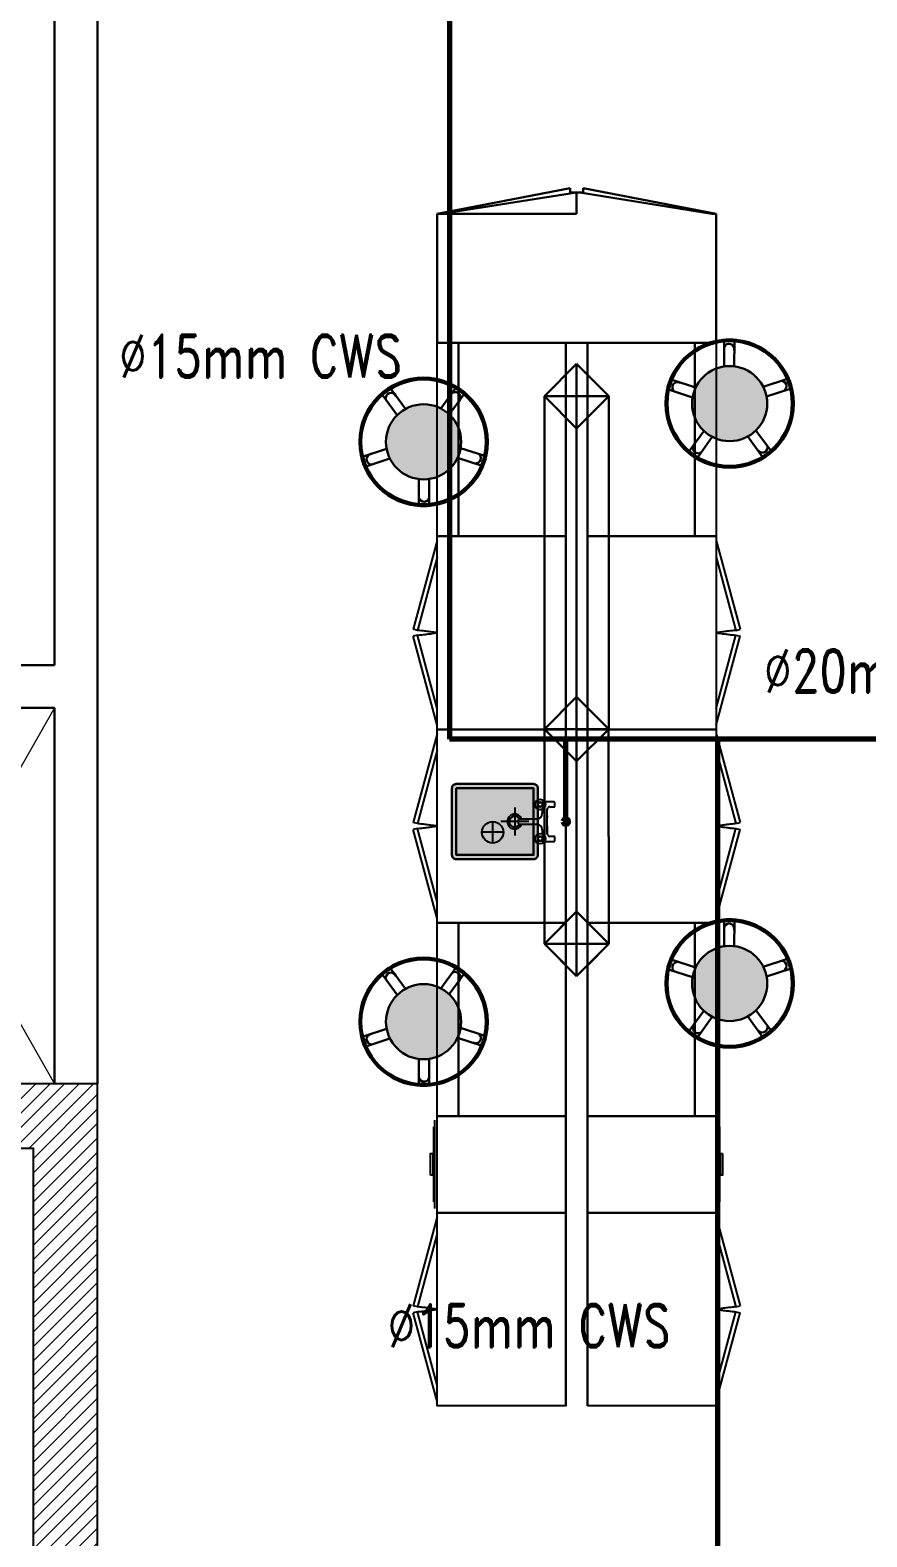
# Model space of a CAD drawing. Extents: x 800 to 995, y 398 to 804.
# Drawn here: x 901.25 to 905.15, y 627.26 to 634.27 of the extents above; entities that cross this region are included whole.
import ezdxf

# ---------------------------------------------------------------- set-up
doc = ezdxf.new("R2010")
doc.units = 0
doc.header["$MEASUREMENT"] = 0
doc.linetypes.add('ACAD_ISO02W100', pattern=[15, 12, -3])
doc.linetypes.add('DASHED', pattern=[19.05, 12.7, -6.35])
doc.layers.get('0').update_dxf_attribs({"color": 252, "linetype": 'CONTINUOUS', "lineweight": 30})
for name, color, linetype in [('-FUR', 252, 'CONTINUOUS'), ('LAYER8', 3, 'CONTINUOUS'), ('SAN', 2, 'CONTINUOUS')]:
    doc.layers.add(name, color=color, linetype=linetype)
for name, color, linetype, lineweight in [('Column', 6, 'CONTINUOUS', 25), ('hatch', 252, 'CONTINUOUS', 9), ('P-C-WATER', 5, 'CONTINUOUS', 70), ('P-TEXT', 1, 'CONTINUOUS', 25), ('Wall', 252, 'CONTINUOUS', 30)]:
    doc.layers.add(name, color=color, linetype=linetype, lineweight=lineweight)
doc.styles.add('ROMANC', font='romand.shx')

# ---------------------------------------------------------------- blocks, each defined once
blk = doc.blocks.new('YY5Y5')
at = {"layer": 'SAN', "color": 1}
for p, q in [((433.83, 542.04), (433.83, 538.56)), ((435.73, 542.41), (434.2, 542.41)), ((435.73, 540.55), (435.73, 542.41)), ((446.18, 539.55), (436.73, 539.55)), ((443.04, 539.55), (446.16, 539.55)), ((447.16, 542.41), (447.16, 540.55)), ((448.69, 542.41), (447.16, 542.41)), ((449.07, 538.56), (449.07, 542.04)), ((434.16, 537.56), (433.7, 538.02)), ((434.16, 536.15), (433.7, 535.69)), ((435.58, 537.56), (436.04, 538.02)), ((435.58, 536.15), (436.04, 535.69)), ((436.72, 537.65), (438.25, 537.65)), ((440.5, 535.4), (440.5, 528.74)), ((442.4, 528.74), (442.4, 535.4)), ((444.65, 537.65), (446.18, 537.65)), ((447.32, 537.56), (446.86, 538.02)), ((447.32, 536.15), (446.86, 535.69)), ((448.74, 537.56), (449.2, 538.02)), ((448.74, 536.15), (449.2, 535.69)), ((440.87, 528.36), (442.03, 528.36))]:
    blk.add_line(p, q, dxfattribs=at)
at = {"layer": 'SAN', "color": 1, "linetype": 'Continuous'}
blk.add_line((439.23, 539.55), (439.86, 539.55), dxfattribs=at)
at = {"layer": 'SAN', "color": 2, "linetype": 'DASHED'}
for points in [[(441.45, 532.42), (441.45, 521.63)], [(436.06, 527.03), (446.84, 527.03)]]:
    blk.add_lwpolyline(points, dxfattribs=at)
at = {"layer": 'SAN', "color": 1}
for centre, radius in [((434.87, 536.85), 2), ((434.87, 536.85), 1), ((434.87, 536.85), 0.8), ((448.03, 536.85), 2), ((448.03, 536.85), 1), ((448.03, 536.85), 0.8)]:
    blk.add_circle(centre, radius, dxfattribs=at)
for centre, radius, start, end in [((434.2, 542.04), 0.375, 90, 180), ((436.73, 540.55), 1, 180, 270), ((446.16, 540.55), 1, 270, 0), ((448.69, 542.04), 0.375, 0, 90), ((438.25, 535.4), 2.25, 0, 90), ((444.65, 535.4), 2.25, 90, 180), ((441.45, 527.03), 2.86, 109.43194, 70.56806), ((441.45, 527.03), 2.08, 117.27647, 62.72353), ((440.87, 528.74), 0.375, 180, 270), ((442.03, 528.74), 0.375, 270, 360)]:
    blk.add_arc(centre, radius, start, end, dxfattribs=at)
blk = doc.blocks.new('vfd')
at = {"layer": '-FUR'}
h = blk.add_hatch(color=254, dxfattribs=at)
h.paths.add_polyline_path([(1316.635, 565.8296), (1316.635, 566.1396), (1316.275, 566.1396), (1316.275, 565.8296)], flags=16)
edge = h.paths.add_edge_path()
edge.add_line((1316.655, 565.8296), (1316.655, 566.1396))
edge.add_ellipse((1316.635, 566.1396), major_axis=(-0.0141, -0.0141), ratio=1, start_angle=135, end_angle=225)
edge.add_line((1316.635, 566.1596), (1316.275, 566.1596))
edge.add_ellipse((1316.275, 566.1396), major_axis=(-0.0141, -0.0141), ratio=1, start_angle=225, end_angle=315)
edge.add_line((1316.255, 566.1396), (1316.255, 565.8296))
edge.add_ellipse((1316.275, 565.8296), major_axis=(0.0141, -0.0141), ratio=1, start_angle=225, end_angle=315)
edge.add_line((1316.275, 565.8096), (1316.635, 565.8096))
edge.add_ellipse((1316.635, 565.8296), major_axis=(0.0141, -0.0141), ratio=1, start_angle=-45, end_angle=45)
blk.add_hatch(color=253, dxfattribs=at).paths.add_polyline_path([(1316.275, 565.8296), (1316.635, 565.8296), (1316.635, 566.1396), (1316.275, 566.1396)])
h = blk.add_hatch(color=251, dxfattribs=at)
h.paths.add_polyline_path([(1316.305, 565.8596), (1316.275, 565.8296), (1316.635, 565.8296), (1316.605, 565.8596)])
h.paths.add_polyline_path([(1316.605, 565.8596), (1316.635, 565.8296), (1316.635, 566.1396), (1316.605, 566.1096)])
h = blk.add_hatch(color=252, dxfattribs=at)
h.paths.add_polyline_path([(1316.305, 566.1096), (1316.275, 566.1396), (1316.275, 565.8296), (1316.305, 565.8596)])
h.paths.add_polyline_path([(1316.605, 566.1096), (1316.635, 566.1396), (1316.275, 566.1396), (1316.305, 566.1096)])
blk.add_lwpolyline([(1316.655, 565.8296), (1316.655, 566.1396, 0.414214), (1316.635, 566.1596), (1316.275, 566.1596, 0.414214), (1316.255, 566.1396), (1316.255, 565.8296, 0.414214), (1316.275, 565.8096), (1316.635, 565.8096, 0.414214)], format="xyb", close=True)
blk.add_lwpolyline([(1316.655, 565.8296), (1316.655, 566.1396, 0.414214), (1316.635, 566.1596), (1316.275, 566.1596, 0.414214), (1316.255, 566.1396), (1316.255, 565.8296, 0.414214), (1316.275, 565.8096), (1316.635, 565.8096, 0.414214)], format="xyb", close=True)
blk.add_lwpolyline([(1316.635, 565.8296), (1316.635, 566.1396), (1316.275, 566.1396), (1316.275, 565.8296)], close=True)
at = {"layer": 'LAYER8'}
for p, q in [((1316.415, 566.0346), (1316.515, 566.0346)), ((1316.465, 566.0846), (1316.465, 565.9846))]:
    blk.add_line(p, q, dxfattribs=at)
blk.add_circle((1316.465, 566.0346), 0.05, dxfattribs=at)
at = {"xscale": 0.0121, "yscale": 0.0121, "zscale": 0.0121, "rotation": 89.99999999999997}
blk.add_blockref('YY5Y5', (1322.7397, 560.6431), dxfattribs=at)

msp = doc.modelspace()

# ---------------------------------------------------------------- hatches: boundary and pattern name
h = msp.add_hatch(color=256)
h.set_gradient(color1=(132, 132, 132), name='SPHERICAL')
h.paths.add_polyline_path([(904.3369, 632.5332, 1), (904.6869, 632.5332, 1)])
h = msp.add_hatch(color=256)
h.set_gradient(color1=(132, 132, 132), name='SPHERICAL')
h.paths.add_polyline_path([(903.2617, 632.3552, 1), (902.9117, 632.3552, 1)])
h = msp.add_hatch(color=256)
h.set_gradient(color1=(132, 132, 132), name='SPHERICAL')
h.paths.add_polyline_path([(904.3369, 629.8332, 1), (904.6869, 629.8332, 1)])
h = msp.add_hatch(color=256)
h.set_gradient(color1=(132, 132, 132), name='SPHERICAL')
h.paths.add_polyline_path([(903.2617, 629.6552, 1), (902.9117, 629.6552, 1)])
at = {"layer": 'hatch'}
h = msp.add_hatch(dxfattribs=at)
h.set_pattern_fill('ANSI31', color=252, scale=0.015, style=0)
h.set_pattern_definition([(45, (1093.41557, 298.244082), (-0.0336759605, 0.0336759605), [])])
h.paths.add_polyline_path([(897.7184, 625.7661), (898.0184, 625.7661), (898.0184, 629.0663), (901.2684, 629.0662), (901.2682, 625.7668), (901.5682, 625.7668), (901.5684, 629.3662), (897.7184, 629.3664)])

# ---------------------------------------------------------------- linework, layer by layer
at = {"layer": '-FUR', "linetype": 'ACAD_ISO02W100'}
for p, q in [((903.1493, 631.9161), (903.1493, 632.8161)), ((904.4493, 632.8161), (904.4493, 631.9161)), ((903.1493, 631.8961), (903.0385, 631.4826)), ((903.7493, 631.9161), (903.7493, 631.0161)), ((903.8493, 631.0161), (903.8493, 631.9161)), ((904.4493, 631.8961), (904.5601, 631.4826)), ((903.1493, 631.8189), (903.0578, 631.4774)), ((904.4493, 631.8189), (904.5408, 631.4774)), ((903.0578, 631.4774), (903.0385, 631.4826)), ((904.5408, 631.4774), (904.5601, 631.4826)), ((903.0578, 631.4549), (903.0385, 631.4497)), ((903.1493, 631.0361), (903.0385, 631.4497)), ((903.1493, 631.1134), (903.0578, 631.4549)), ((904.4493, 631.1134), (904.5408, 631.4549)), ((904.4493, 631.0361), (904.5601, 631.4497)), ((904.5408, 631.4549), (904.5601, 631.4497)), ((903.1493, 630.9961), (903.0385, 630.5826)), ((903.7493, 631.0161), (903.7493, 630.1161)), ((903.8493, 630.1161), (903.8493, 631.0161)), ((904.4493, 630.9961), (904.5601, 630.5826)), ((903.1493, 630.9189), (903.0578, 630.5774)), ((904.4493, 630.9189), (904.5408, 630.5774)), ((903.0578, 630.5774), (903.0385, 630.5826)), ((904.5408, 630.5774), (904.5601, 630.5826)), ((903.0578, 630.5549), (903.0385, 630.5497)), ((903.1493, 630.1361), (903.0385, 630.5497)), ((903.1493, 630.2134), (903.0578, 630.5549)), ((904.4493, 630.2134), (904.5408, 630.5549)), ((904.4493, 630.1361), (904.5601, 630.5497)), ((904.5408, 630.5549), (904.5601, 630.5497)), ((903.1493, 629.2161), (903.1493, 630.1161)), ((904.4493, 630.1161), (904.4493, 629.2161)), ((903.7493, 628.7661), (903.7493, 629.2161)), ((903.8493, 629.2161), (903.8493, 628.7661)), ((903.1493, 628.7461), (903.0385, 628.3326)), ((903.7493, 628.7661), (903.7493, 627.8661)), ((903.8493, 627.8661), (903.8493, 628.7661)), ((904.4493, 628.7461), (904.5601, 628.3326)), ((903.1493, 628.6689), (903.0578, 628.3274)), ((904.4493, 628.6689), (904.5408, 628.3274)), ((903.0578, 628.3274), (903.0385, 628.3326)), ((904.5408, 628.3274), (904.5601, 628.3326)), ((903.0578, 628.3049), (903.0385, 628.2997)), ((903.1493, 627.8861), (903.0385, 628.2997)), ((903.1493, 627.9634), (903.0578, 628.3049)), ((904.4493, 627.9634), (904.5408, 628.3049)), ((904.4493, 627.8861), (904.5601, 628.2997)), ((904.5408, 628.3049), (904.5601, 628.2997))]:
    msp.add_line(p, q, dxfattribs=at)
at = {"layer": '-FUR'}
for p, q in [((903.1343, 628.8161), (903.1343, 629.1661)), ((903.1393, 628.7861), (903.1393, 629.1961)), ((904.4593, 629.1961), (904.4593, 628.7861)), ((904.4643, 629.1661), (904.4643, 628.8161))]:
    msp.add_line(p, q, dxfattribs=at)
for points in [[(903.7493, 631.9161), (903.7493, 631.0161), (903.1493, 631.0161), (903.1493, 631.9161)], [(903.8493, 631.0161), (903.8493, 631.9161), (904.4493, 631.9161), (904.4493, 631.0161)], [(903.7493, 631.0161), (903.7493, 630.1161), (903.1493, 630.1161), (903.1493, 631.0161)], [(903.8493, 630.1161), (903.8493, 631.0161), (904.4493, 631.0161), (904.4493, 630.1161)], [(903.1493, 628.7661), (903.1493, 629.2161), (903.7493, 629.2161), (903.7493, 628.7661)], [(904.4493, 629.2161), (904.4493, 628.7661), (903.8493, 628.7661), (903.8493, 629.2161)], [(903.7493, 628.7661), (903.7493, 627.8661), (903.1493, 627.8661), (903.1493, 628.7661)], [(903.8493, 627.8661), (903.8493, 628.7661), (904.4493, 628.7661), (904.4493, 627.8661)]]:
    msp.add_lwpolyline(points, close=True, dxfattribs=at)
at = {"layer": '-FUR', "color": 1}
for points in [[(903.1193, 628.9411), (903.1193, 629.0411), (903.1293, 629.0411), (903.1293, 628.9411)], [(904.4793, 629.0411), (904.4793, 628.9411), (904.4693, 628.9411), (904.4693, 629.0411)]]:
    msp.add_lwpolyline(points, close=True, dxfattribs=at)
at = {"layer": '-FUR', "linetype": 'ACAD_ISO02W100'}
for centre, start, end in [((902.9164, 629.9509), 81.26112, 84.70691), ((904.6822, 629.9509), 95.29309, 98.73888), ((902.9164, 632.9814), 275.29309, 278.73888), ((904.6822, 632.9814), 261.26112, 264.70691), ((902.9164, 629.0509), 81.26112, 84.70691), ((902.9164, 632.0814), 275.29309, 278.73888), ((904.6822, 629.0509), 95.29309, 98.73888), ((904.6822, 632.0814), 261.26112, 264.70691), ((902.9164, 626.8009), 81.26112, 84.70691), ((902.9164, 629.8314), 275.29309, 278.73888), ((904.6822, 626.8009), 95.29309, 98.73888), ((904.6822, 629.8314), 261.26112, 264.70691)]:
    msp.add_arc(centre, 1.5331, start, end, dxfattribs=at)
for p, q in [((903.1493, 633.4161), (903.7693, 633.5361)), ((903.1693, 633.4161), (903.7993, 633.5161)), ((903.7693, 633.5161), (903.7693, 633.5361)), ((903.7993, 633.5161), (903.7693, 633.5161)), ((903.7993, 633.4161), (903.7993, 633.5161)), ((903.7993, 633.5161), (903.8293, 633.5161)), ((904.4293, 633.4161), (903.8143, 633.5161)), ((903.8293, 633.5161), (903.8293, 633.5361)), ((904.4493, 633.4161), (903.8293, 633.5361)), ((903.1493, 632.8161), (903.1493, 633.4161)), ((903.1493, 633.4161), (903.7993, 633.4161)), ((903.1493, 633.4161), (903.1693, 633.4161)), ((904.4493, 633.4161), (904.4293, 633.4161)), ((904.4493, 633.4161), (904.4493, 632.8161)), ((903.1493, 632.8161), (904.4493, 632.8161)), ((903.7493, 632.8161), (903.1493, 632.8161)), ((903.1493, 632.8161), (903.2493, 632.8161)), ((903.2493, 632.8161), (903.2493, 631.9161)), ((903.7493, 631.9161), (903.7493, 632.8161)), ((904.4493, 632.8161), (903.8493, 632.8161)), ((903.8493, 632.8161), (903.8493, 631.9161)), ((904.3493, 631.9161), (904.3493, 632.8161)), ((904.4862, 632.7063), (904.4858, 632.8196)), ((904.5241, 632.8322), (904.4966, 632.8321)), ((904.5336, 632.7068), (904.5341, 632.8223)), ((903.7995, 632.7179), (903.6495, 632.5679)), ((903.7995, 631.0179), (903.7995, 632.7179)), ((903.7995, 632.5679), (903.7995, 632.7179)), ((903.7995, 632.7179), (903.9495, 632.5679)), ((902.9208, 632.6042), (902.8986, 632.588)), ((903.0022, 632.5084), (902.9348, 632.6021)), ((903.1677, 632.5103), (903.2339, 632.6022)), ((903.2723, 632.5899), (903.25, 632.606)), ((904.2313, 632.6372), (904.2229, 632.611)), ((904.3393, 632.5623), (904.2315, 632.5969)), ((904.3535, 632.6075), (904.2438, 632.6436)), ((904.6686, 632.6111), (904.7762, 632.6465)), ((904.6838, 632.5662), (904.7937, 632.6014)), ((904.8001, 632.614), (904.7915, 632.6402)), ((902.9642, 632.4801), (902.8972, 632.5715)), ((903.2063, 632.4829), (903.2746, 632.576)), ((903.9495, 632.5679), (903.6495, 632.5679)), ((903.6495, 632.5679), (903.6495, 631.0179)), ((903.7995, 632.4179), (903.6495, 632.5679)), ((903.6495, 632.5679), (903.9495, 632.5679)), ((903.7995, 632.5679), (903.7995, 632.4179)), ((903.9495, 632.5679), (903.7995, 632.4179)), ((903.9495, 631.0179), (903.9495, 632.5679)), ((903.7493, 627.8661), (903.7493, 632.4682)), ((903.8493, 632.4677), (903.8493, 627.8661)), ((903.7995, 632.4179), (903.7995, 631.5679)), ((904.3923, 632.4055), (904.324, 632.3124)), ((904.6345, 632.4083), (904.7014, 632.3168)), ((902.9148, 632.3221), (902.8049, 632.2869)), ((903.2593, 632.3261), (903.3672, 632.2915)), ((904.431, 632.378), (904.3647, 632.2861)), ((904.5964, 632.38), (904.6639, 632.2863)), ((902.7985, 632.2743), (902.8071, 632.2482)), ((902.93, 632.2772), (902.8224, 632.2418)), ((903.2451, 632.2808), (903.3548, 632.2447)), ((903.3674, 632.2512), (903.3758, 632.2774)), ((904.3263, 632.2984), (904.3486, 632.2823)), ((904.6778, 632.2841), (904.7, 632.3004)), ((903.065, 632.1815), (903.0645, 632.0661)), ((903.1124, 632.182), (903.1128, 632.0687)), ((903.0745, 632.0561), (903.102, 632.0562)), ((903.1493, 631.9161), (903.7493, 631.9161)), ((903.8493, 631.9161), (904.4493, 631.9161)), ((904.4493, 631.9161), (904.3493, 631.9161)), ((903.7995, 631.1679), (903.6495, 631.0179)), ((903.7995, 631.0179), (903.7995, 631.1679)), ((903.7995, 631.1679), (903.9495, 631.0179)), ((903.9495, 631.0179), (903.6495, 631.0179)), ((903.7995, 630.8679), (903.6495, 631.0179)), ((903.6495, 631.0179), (903.9495, 631.0179)), ((903.6495, 631.0179), (903.6495, 630.0179)), ((903.8493, 631.0161), (903.7993, 631.0161)), ((903.7995, 631.0179), (903.7995, 630.8679)), ((903.9495, 631.0179), (903.7995, 630.8679)), ((903.9495, 630.0179), (903.9478, 631.0161)), ((903.7995, 630.8679), (903.7995, 630.0179)), ((903.7995, 630.1679), (903.6495, 630.0179)), ((903.7995, 630.1679), (903.6495, 630.0179)), ((903.9495, 630.0179), (903.7995, 630.1679)), ((903.7995, 630.0179), (903.7995, 630.1679)), ((903.9495, 630.0179), (903.7995, 630.1679)), ((903.7493, 630.1161), (903.1493, 630.1161)), ((903.1493, 630.1161), (903.2493, 630.1161)), ((903.2493, 630.1161), (903.2493, 629.2161)), ((903.7493, 630.1177), (903.6495, 630.0179)), ((903.7493, 629.2161), (903.7493, 630.1161)), ((904.4493, 630.1161), (903.8493, 630.1161)), ((903.8493, 630.1161), (903.8493, 629.2161)), ((903.8513, 630.1161), (903.9495, 630.0179)), ((904.3493, 629.2161), (904.3493, 630.1161)), ((904.4862, 630.0063), (904.4858, 630.1196)), ((904.5241, 630.1322), (904.4966, 630.1321)), ((904.5336, 630.0068), (904.5341, 630.1223)), ((903.6495, 630.0179), (903.9495, 630.0179)), ((903.7995, 629.8679), (903.6495, 630.0179)), ((903.6495, 630.0179), (903.9495, 630.0179)), ((903.7995, 630.0179), (903.6495, 630.0179)), ((903.6495, 630.0179), (903.7995, 630.0179)), ((903.7995, 629.8679), (903.6495, 630.0179)), ((903.6495, 630.0179), (903.9495, 630.0179)), ((903.6495, 630.0179), (903.9495, 630.0179)), ((903.6495, 630.0179), (903.7493, 629.9182)), ((903.9495, 630.0179), (903.7995, 629.8679)), ((903.7995, 630.0179), (903.9495, 630.0179)), ((903.7995, 630.0179), (903.7995, 629.8679)), ((903.9495, 630.0179), (903.7995, 629.8679)), ((903.8493, 629.9177), (903.9495, 630.0179)), ((904.2313, 629.9372), (904.2229, 629.911)), ((904.3535, 629.9075), (904.2438, 629.9436)), ((904.6686, 629.9111), (904.7762, 629.9465)), ((904.8001, 629.914), (904.7915, 629.9402)), ((902.9642, 629.7801), (902.8972, 629.8715)), ((902.9208, 629.9042), (902.8986, 629.888)), ((903.0022, 629.8084), (902.9348, 629.9021)), ((903.1677, 629.8103), (903.2339, 629.9022)), ((903.2063, 629.7829), (903.2746, 629.876)), ((903.2723, 629.8899), (903.25, 629.906)), ((904.3393, 629.8623), (904.2315, 629.8969)), ((904.6838, 629.8662), (904.7937, 629.9014)), ((904.3923, 629.7055), (904.324, 629.6124)), ((904.431, 629.678), (904.3647, 629.5861)), ((904.5964, 629.68), (904.6639, 629.5863)), ((904.6345, 629.7083), (904.7014, 629.6168)), ((902.9148, 629.6221), (902.8049, 629.5869)), ((902.93, 629.5772), (902.8224, 629.5418)), ((903.2451, 629.5808), (903.3548, 629.5447)), ((903.2593, 629.6261), (903.3672, 629.5915)), ((903.3674, 629.5512), (903.3758, 629.5774)), ((904.3263, 629.5984), (904.3486, 629.5823)), ((904.6778, 629.5841), (904.7, 629.6004)), ((902.7985, 629.5743), (902.8071, 629.5482)), ((903.065, 629.4815), (903.0645, 629.3661)), ((903.1124, 629.482), (903.1128, 629.3687)), ((903.0745, 629.3561), (903.102, 629.3562)), ((903.1493, 629.2161), (903.7493, 629.2161)), ((903.8493, 629.2161), (904.4493, 629.2161)), ((904.4493, 629.2161), (904.3493, 629.2161))]:
    msp.add_line(p, q)
for centre, radius in [((904.5119, 632.5332), 0.299), ((904.5119, 632.5332), 0.29), ((904.5119, 632.5332), 0.175), ((903.0867, 632.3552), 0.299), ((903.0867, 632.3552), 0.29), ((903.0867, 632.3552), 0.175), ((904.5119, 629.8332), 0.299), ((904.5119, 629.8332), 0.29), ((904.5119, 629.8332), 0.175), ((903.0867, 629.6552), 0.299), ((903.0867, 629.6552), 0.29), ((903.0867, 629.6552), 0.175)]:
    msp.add_circle(centre, radius)
for centre, radius, start, end in [((904.4989, 632.8192), 0.0131, 100.27962, 178.34598), ((904.5089, 632.7868), 0.025, 348.82483, 157.06505), ((904.5241, 632.8222), 0.01, 0.20885, 90.20885), ((902.9267, 632.5962), 0.01, 36.20885, 126.20885), ((903.2443, 632.5942), 0.0131, 64.27962, 142.34598), ((904.2359, 632.6092), 0.0131, 172.27962, 250.34598), ((904.2408, 632.6341), 0.01, 72.20885, 162.20885), ((904.2698, 632.6087), 0.025, 60.82483, 229.06505), ((904.7522, 632.6144), 0.025, 276.82483, 85.06505), ((904.7799, 632.6339), 0.0131, 28.27962, 106.34598), ((904.7906, 632.6109), 0.01, 288.20885, 18.20885), ((902.9081, 632.5789), 0.0131, 136.27962, 214.34598), ((902.9352, 632.5586), 0.025, 24.82483, 193.06505), ((903.2333, 632.5621), 0.025, 312.82483, 121.06505), ((903.2665, 632.5818), 0.01, 324.20885, 54.20885), ((904.3322, 632.3065), 0.01, 144.20885, 234.20885), ((904.3653, 632.3263), 0.025, 132.82483, 301.06505), ((904.6634, 632.3298), 0.025, 204.82483, 13.06505), ((904.6906, 632.3094), 0.0131, 316.27962, 34.34598), ((902.808, 632.2774), 0.01, 108.20885, 198.20885), ((902.8187, 632.2544), 0.0131, 208.27962, 286.34598), ((902.8464, 632.2739), 0.025, 96.82483, 265.06505), ((903.3288, 632.2796), 0.025, 240.82483, 49.06505), ((903.3578, 632.2542), 0.01, 252.20885, 342.20885), ((903.3628, 632.2791), 0.0131, 352.27962, 70.34598), ((904.3543, 632.2942), 0.0131, 244.27962, 322.34598), ((904.6719, 632.2922), 0.01, 216.20885, 306.20885), ((903.0897, 632.1015), 0.025, 168.82483, 337.06505), ((903.0745, 632.0661), 0.01, 180.20885, 270.20885), ((903.0997, 632.0691), 0.0131, 280.27962, 358.34598), ((904.4989, 630.1192), 0.0131, 100.27962, 178.34598), ((904.5089, 630.0868), 0.025, 348.82483, 157.06505), ((904.5241, 630.1222), 0.01, 0.20885, 90.20885), ((904.2408, 629.9341), 0.01, 72.20885, 162.20885), ((904.2698, 629.9087), 0.025, 60.82483, 229.06505), ((904.7522, 629.9144), 0.025, 276.82483, 85.06505), ((904.7799, 629.9339), 0.0131, 28.27962, 106.34598), ((902.9081, 629.8789), 0.0131, 136.27962, 214.34598), ((902.9352, 629.8586), 0.025, 24.82483, 193.06505), ((902.9267, 629.8962), 0.01, 36.20885, 126.20885), ((903.2333, 629.8621), 0.025, 312.82483, 121.06505), ((903.2443, 629.8942), 0.0131, 64.27962, 142.34598), ((903.2665, 629.8818), 0.01, 324.20885, 54.20885), ((904.2359, 629.9092), 0.0131, 172.27962, 250.34598), ((904.7906, 629.9109), 0.01, 288.20885, 18.20885), ((902.808, 629.5774), 0.01, 108.20885, 198.20885), ((902.8464, 629.5739), 0.025, 96.82483, 265.06505), ((903.3288, 629.5796), 0.025, 240.82483, 49.06505), ((903.3628, 629.5791), 0.0131, 352.27962, 70.34598), ((904.3322, 629.6065), 0.01, 144.20885, 234.20885), ((904.3653, 629.6263), 0.025, 132.82483, 301.06505), ((904.3543, 629.5942), 0.0131, 244.27962, 322.34598), ((904.6634, 629.6298), 0.025, 204.82483, 13.06505), ((904.6719, 629.5922), 0.01, 216.20885, 306.20885), ((904.6906, 629.6094), 0.0131, 316.27962, 34.34598), ((902.8187, 629.5544), 0.0131, 208.27962, 286.34598), ((903.3578, 629.5542), 0.01, 252.20885, 342.20885), ((903.0745, 629.3661), 0.01, 180.20885, 270.20885), ((903.0897, 629.4015), 0.025, 168.82483, 337.06505), ((903.0997, 629.3691), 0.0131, 280.27962, 358.34598)]:
    msp.add_arc(centre, radius, start, end)
at = {"layer": 'Column', "color": 252}
msp.add_lwpolyline([(897.7184, 625.7661), (898.0184, 625.7661), (898.0184, 629.0663), (901.2684, 629.0662), (901.2682, 625.7668), (901.5682, 625.7668), (901.5684, 629.3662), (897.7184, 629.3664), (897.7184, 625.7661)], dxfattribs=at)
msp.add_lwpolyline([(897.7184, 625.7661), (898.0184, 625.7661), (898.0184, 629.0663), (901.2684, 629.0662), (901.2682, 625.7668), (901.5682, 625.7668), (901.5684, 629.3662), (897.7184, 629.3664), (897.7184, 625.7661)], dxfattribs=at)
at = {"layer": 'hatch', "color": 252, "linetype": 'Continuous'}
for p, q in [((901.3684, 631.1161), (900.3683, 629.3662)), ((900.3684, 631.1161), (901.3684, 629.3662))]:
    msp.add_line(p, q, dxfattribs=at)
at = {"layer": 'P-C-WATER', "linetype": 'Continuous'}
for p, q in [((903.2068, 635.2912, -0.1), (903.2068, 630.9714, -0.1)), ((910.6434, 630.9714), (903.2068, 630.9714)), ((910.6434, 630.9714), (903.2068, 630.9714)), ((910.6434, 630.9714), (903.2068, 630.9714)), ((903.7493, 630.587), (903.7493, 630.9714)), ((904.4573, 626.0176), (904.4573, 630.9714))]:
    msp.add_line(p, q, dxfattribs=at)
at = {"layer": 'P-C-WATER', "linetype": 'ByBlock'}
for start, end in [(0, 180), (180, 0)]:
    msp.add_arc((903.7493, 630.587), 0.0125, start, end, dxfattribs=at)
at = {"layer": 'Wall', "color": 252, "linetype": 'Continuous'}
for p, q in [((901.3684, 631.3161), (901.3684, 634.5329)), ((901.5684, 629.3662), (901.5684, 634.5309)), ((898.8184, 631.3161), (901.3684, 631.3161)), ((898.8184, 631.1161), (901.3684, 631.1161)), ((901.3684, 631.1161), (900.3684, 631.1161)), ((901.3684, 629.3662), (901.3684, 631.1161))]:
    msp.add_line(p, q, dxfattribs=at)

# ---------------------------------------------------------------- block references
at = {"rotation": 180}
msp.add_blockref('vfd', (2219.8737, 1196.5717), dxfattribs=at)

# ---------------------------------------------------------------- texts
at = {"layer": 'P-TEXT', "color": 41, "style": 'ROMANC', "width": 0.75}
for s, p in [('%%C15mm CWS', (901.6692, 632.6541, -0.1)), ('%%C20mm CWS', (904.6719, 631.1886)), ('%%C15mm CWS', (902.9196, 628.1396))]:
    msp.add_text(s, height=0.2, dxfattribs=at).set_placement(p)

doc.saveas('drawing.dxf')
